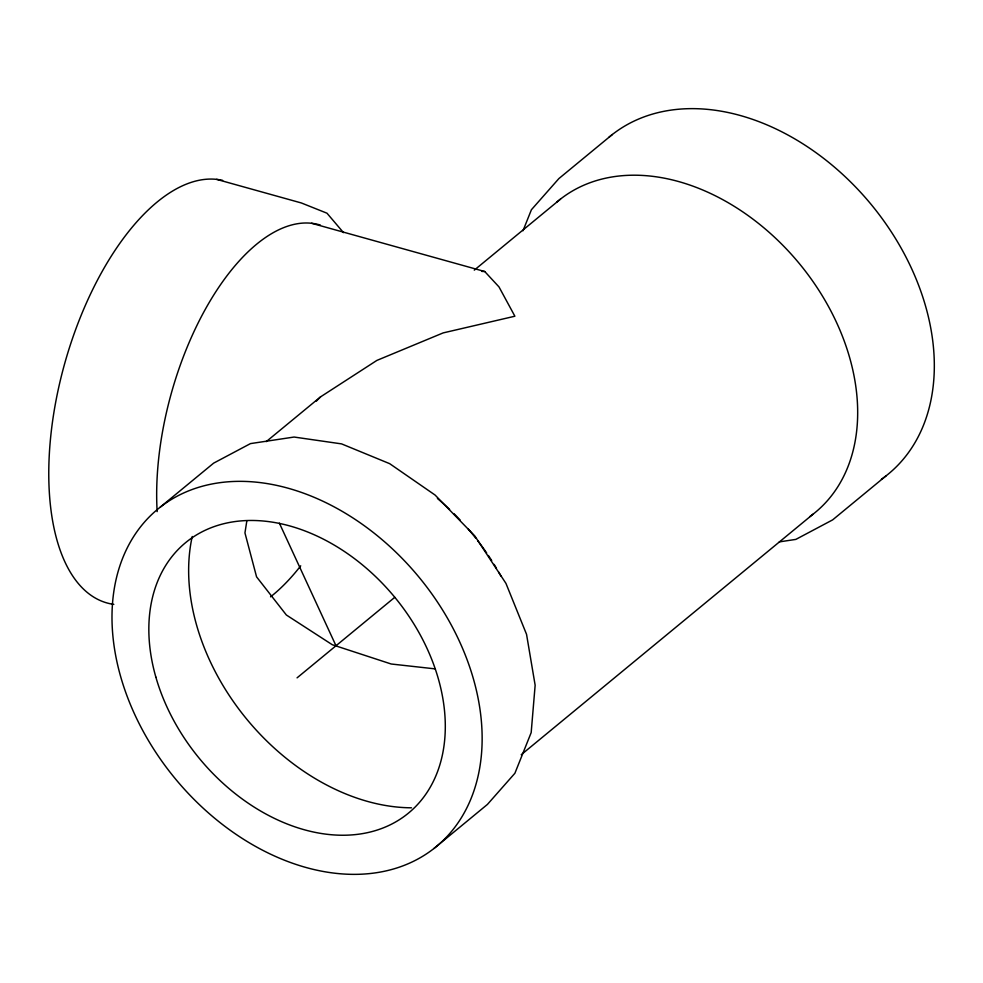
<?xml version="1.0" encoding="UTF-8"?>
<svg xmlns="http://www.w3.org/2000/svg" width="983" height="983" viewBox="0 0 983 983"><rect width="100%" height="100%" fill="white"/><g stroke="black" fill="none" stroke-linecap="round" stroke-linejoin="round"><path stroke-width="1.47" d="M246.844 520.83L244.951 532.909L256.575 576.861L286.36 615.002L332.279 644.725L391.209 664.004L434.99 668.858M522.993 230.759L531.41 209.735L558.885 178.574L612.36 134.499M316.342 401.125L320.593 396.837L376.894 360.405L443.161 332.905L514.883 316.219L498.983 286.901L484.73 271.517L311.586 223.264M160.18 507.203L213.655 463.128L250.468 443.603L294.101 437.042L341.58 443.886L389.673 463.669L435.1 495.063L474.764 535.895L505.95 583.398L526.544 634.33L535.145 685.225L531.176 732.605L514.895 773.265L487.421 804.426L433.945 848.501A218.779 158.128 50.5 0 1 120.749 676.931A218.779 158.128 50.5 0 1 336.493 508.137A218.779 158.128 50.5 0 1 433.945 848.501M266.233 441.637L320.593 396.837M474.285 270.153L560.543 199.058M297.063 677.852L394.785 597.308M521.223 754.723L813.174 514.084M886.125 475.797L832.65 519.872L795.849 539.397L779.298 541.891M481.83 271.419L484.73 271.517M216.641 179.361L301.363 202.965L326.983 213.2L343.509 232.652M279.369 523.128L336.002 645.757M411.459 807.805A201.92 145.951 50.5 0 1 192.226 536.497M437.423 498.467A201.92 145.951 50.5 0 1 449.6 509.415M453.913 513.63A201.92 145.951 50.5 0 1 460.228 520.142M468.313 529.137A201.92 145.951 50.5 0 1 475.932 538.401M477.787 540.761A201.92 145.951 50.5 0 1 486.671 552.974M488.367 555.481A201.92 145.951 50.5 0 1 491.684 560.531M494.093 564.365A201.92 145.951 50.5 0 1 496.427 568.223M498.688 572.094A201.92 145.951 50.5 0 1 500.863 575.977M113.807 604.373A219.074 105.206 -74.4 0 1 62.224 372.729A219.074 105.206 -74.4 0 1 222.662 180.381M300.724 565.815A202.215 97.108 -74.4 0 1 270.546 596.841M157.157 511.627A202.215 97.108 -74.4 0 1 207.081 306.155A202.215 97.108 -74.4 0 1 320.372 225.082M608.944 137.276A218.779 158.128 50.5 0 1 874.44 208.494A218.779 158.128 50.5 0 1 881.407 479.299M557.017 201.933A201.92 145.951 50.5 0 1 801.772 266.565A201.92 145.951 50.5 0 1 809.673 516.714M155.842 677.078A175.22 126.647 50.5 0 0 406.679 814.538A175.22 126.647 50.5 0 0 328.678 541.94A175.22 126.647 50.5 0 0 155.842 677.078"/></g></svg>
